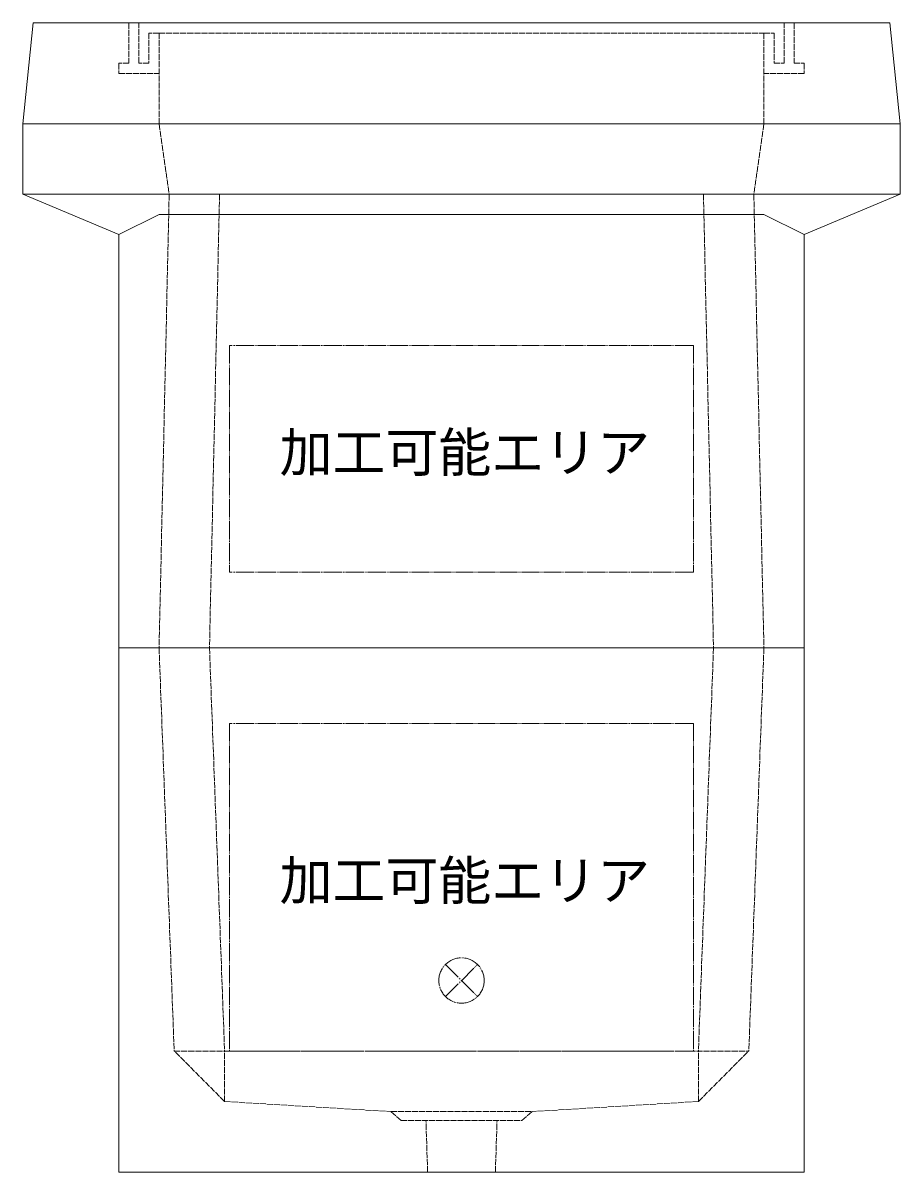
# Model space of a CAD drawing. Units: millimetres, scale not verified. Extents: x -2970 to 2970, y -2100 to 2100.
# Drawn here: x -465 to 405, y -1240 to -100 of the extents above; entities that cross this region are included whole.
import ezdxf
from ezdxf.enums import TextEntityAlignment as Align

# ---------------------------------------------------------------- set-up
doc = ezdxf.new("R2010")
doc.units = ezdxf.units.MM
doc.header["$LTSCALE"] = 10
doc.linetypes.add('LONG_DASHED1', pattern=[7, 6, -1])
doc.linetypes.add('LONG_DOUBLE_CHAIN', pattern=[21.8, 18, -1, 0.6, -0.6, 0.6, -1])
for name, color, linetype, lineweight in [('0-7_D-STR', 7, 'LONG_DASHED1', 9), ('0-9_D-STR-STR5', 1, 'LONG_DOUBLE_CHAIN', 9), ('0-A_D-STR-STR4', 134, 'LONG_DASHED1', 9)]:
    doc.layers.add(name, color=color, linetype=linetype, lineweight=lineweight)
doc.styles.add('ＭＳ ゴシック', font='')
doc.styles.get('ＭＳ ゴシック').set_extended_font_data('MS Gothic')

# ---------------------------------------------------------------- blocks, each defined once
blk = doc.blocks.new('A$C5DBD0362')
at = {"layer": '0-7_D-STR', "linetype": 'Continuous'}
for p, q in [((-4350, 5200), (4350, 5200)), ((-4350, 4500), (-4350, 5200)), ((4350, 5200), (4350, 4500)), ((-4350, 4500), (4350, 4500)), ((-3400, 4100), (-4350, 4500)), ((3400, 4100), (4350, 4500)), ((-3400, 4100), (-3000, 4300)), ((-3000, 4300), (3000, 4300)), ((3400, 4100), (3000, 4300)), ((-3400, 0), (-3400, 4100)), ((3400, 0), (3400, 4100)), ((-3400, 0), (3400, 0))]:
    blk.add_line(p, q, dxfattribs=at)
at = {"layer": '0-7_D-STR'}
for p, q in [((-3000, 5200), (-2900, 4500)), ((3000, 5200), (2900, 4500)), ((-2900, 4500), (-3000, 0)), ((-2400, 4500), (-2500, 0)), ((2400, 4500), (2500, 0)), ((2900, 4500), (3000, 0))]:
    blk.add_line(p, q, dxfattribs=at)
at = {"layer": '0-9_D-STR-STR5'}
for p, q in [((2300, 3000), (2300, 750)), ((2300, 750), (-2300, 750))]:
    blk.add_line(p, q, dxfattribs=at)
blk.add_lwpolyline([(2300, 3000), (-2300, 3000), (-2300, 750)], dxfattribs=at)
blk = doc.blocks.new('A$C019679C0')
at = {"layer": '0-7_D-STR', "linetype": 'Continuous'}
for p, q in [((-4350, 0), (-4250, 1000)), ((4250, 1000), (-4250, 1000)), ((4350, 0), (4250, 1000)), ((-4350, 0), (4350, 0))]:
    blk.add_line(p, q, dxfattribs=at)
at = {"layer": '0-7_D-STR'}
for p, q in [((-3000, 0), (-3000, 900)), ((3000, 900), (3000, 0))]:
    blk.add_line(p, q, dxfattribs=at)
at = {"layer": '0-A_D-STR-STR4'}
for points in [[(-3300, 1000), (-3300, 600), (-3400, 600), (-3400, 500), (-3000, 500)], [(-3000, 900), (-3100, 900), (-3100, 600), (-3200, 600), (-3200, 1000)], [(3300, 1000), (3300, 600), (3400, 600), (3400, 500), (3000, 500)], [(3100, 900), (3100, 600), (3200, 600), (3200, 1000)], [(-3000, 900), (3000, 900), (3100, 900)]]:
    blk.add_lwpolyline(points, dxfattribs=at)
blk = doc.blocks.new('A$C2C09266F')
at = {"layer": '0-7_D-STR', "linetype": 'Continuous'}
for p in [(-3400, 0), (3400, -5200)]:
    blk.add_line(p, (3400, 0), dxfattribs=at)
at = {"layer": '0-7_D-STR'}
for p, q in [((-3000, 0), (-2850, -4000)), ((-2500, 0), (-2350, -4000)), ((2500, 0), (2350, -4000)), ((3000, 0), (2850, -4000)), ((-2350, -4500), (-2850, -4000)), ((-2850, -4000), (2850, -4000)), ((-2350, -4500), (-2350, -4000)), ((2350, -4500), (2850, -4000)), ((2350, -4500), (2350, -4000)), ((-2350, -4500), (-700, -4600)), ((2350, -4500), (700, -4600)), ((-600, -4690), (-700, -4600)), ((-700, -4600), (700, -4600)), ((600, -4690), (700, -4600)), ((-600, -4690), (600, -4690)), ((-336.2, -5200), (-352.5, -4690)), ((336.2, -5200), (352.5, -4690))]:
    blk.add_line(p, q, dxfattribs=at)
at = {"layer": '0-7_D-STR', "linetype": 'Continuous'}
blk.add_lwpolyline([(3400, -5200), (-3400, -5200), (-3400, 0)], dxfattribs=at)
at = {"layer": '0-9_D-STR-STR5'}
for p, q in [((2300, -750), (2300, -4000)), ((2300, -4000), (-2300, -4000))]:
    blk.add_line(p, q, dxfattribs=at)
blk.add_lwpolyline([(2300, -750), (-2300, -750), (-2300, -4000)], dxfattribs=at)
blk = doc.blocks.new('A$C1C640AAB')
at = {"layer": '0-9_D-STR-STR5'}
for p, q in [((-159.1, -159.1), (159.1, 159.1)), ((-159.1, 159.1), (159.1, -159.1))]:
    blk.add_line(p, q, dxfattribs=at)
blk.add_circle((0, 0), 225, dxfattribs=at)
blk = doc.blocks.new('A$Cebac9643')
at = {"layer": '0-7_D-STR'}
blk.add_blockref('A$C2C09266F', (0, 0), dxfattribs=at)
at = {"layer": '0-9_D-STR-STR5'}
blk.add_blockref('A$C1C640AAB', (0, -3300), dxfattribs=at)

msp = doc.modelspace()

# ---------------------------------------------------------------- block references
at = {"layer": '0-7_D-STR', "xscale": 0.1, "yscale": 0.1}
for name, p in [('A$C019679C0', (-30, -200)), ('A$C5DBD0362', (-30, -720)), ('A$Cebac9643', (-30, -720))]:
    msp.add_blockref(name, p, dxfattribs=at)

# ---------------------------------------------------------------- texts
at = {"layer": '0-9_D-STR-STR5', "style": 'ＭＳ ゴシック'}
for p in [(-210.48, -556.83), (-210.48, -981.56)]:
    msp.add_text('加工可能エリア', height=38.49, dxfattribs=at).set_placement(p, align=Align.BOTTOM_LEFT)

doc.saveas('drawing.dxf')
